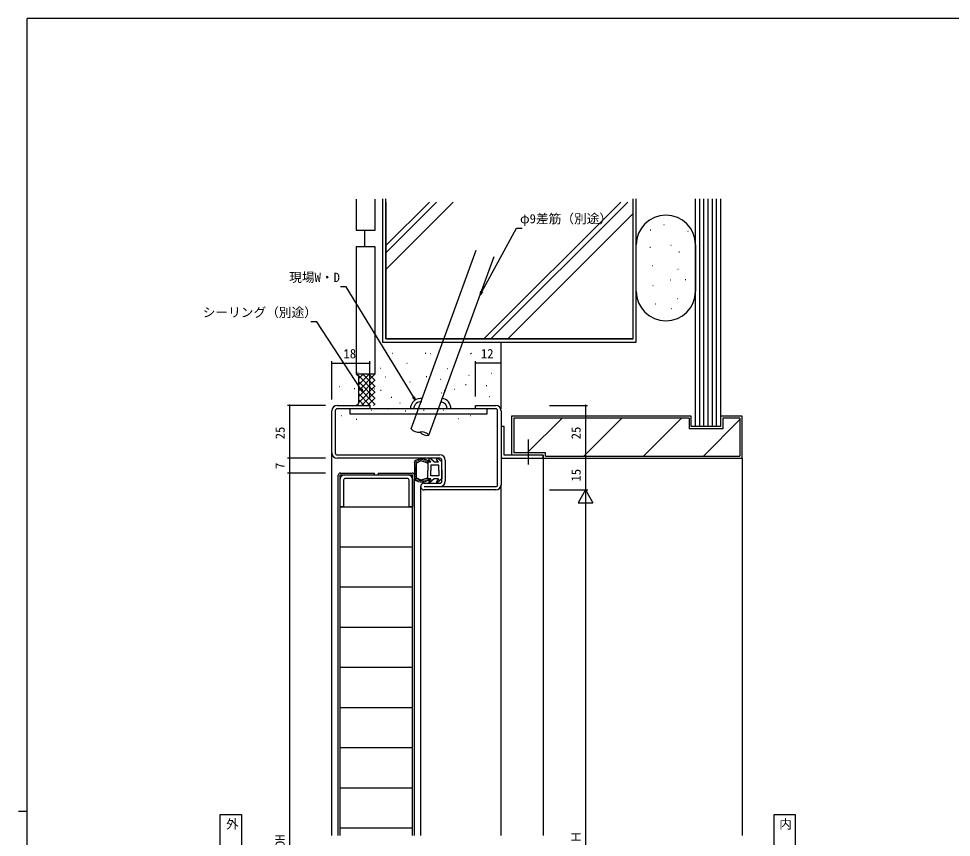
# Model space of a CAD drawing. Units: millimetres, scale not verified. Extents: x -567 to 567, y -403 to 403.
# Drawn here: x -566.7 to -125.5, y 11.6 to 399 of the extents above; entities that cross this region are included whole.
import ezdxf
from ezdxf.enums import TextEntityAlignment as Align

# ---------------------------------------------------------------- set-up
doc = ezdxf.new("R2010")
doc.units = ezdxf.units.MM
doc.header["$LTSCALE"] = 2
for name, color, linetype in [('0-1_USER1', 3, 'Continuous'), ('0-2_YKK_11', 7, 'Continuous'), ('0-3_YKK_12', 2, 'Continuous'), ('0-4_YKK_13', 4, 'Continuous'), ('0-5_YKK_D', 6, 'Continuous'), ('0-6_YKK_ZWAK', 7, 'Continuous'), ('0-7_YSS_K', 3, 'Continuous')]:
    doc.layers.add(name, color=color, linetype=linetype)
doc.styles.add('ＭＳ ゴシック', font='')
doc.styles.get('ＭＳ ゴシック').set_extended_font_data('MS Gothic')

msp = doc.modelspace()

# ---------------------------------------------------------------- linework, layer by layer
at = {"layer": '0-1_USER1'}
for points in [[(-471.353, 2.358), (-471.353, 22.358), (-461.353, 22.358), (-461.353, 2.358)], [(-209.329, 2.358), (-209.329, 22.358), (-199.329, 22.358), (-199.329, 2.358)]]:
    msp.add_lwpolyline(points, close=True, dxfattribs=at)
at = {"layer": '0-2_YKK_11'}
for p, q in [((-418.509, 193.461), (-418.509, 213.461)), ((-416.909, 213.461), (-416.909, 193.461)), ((-340.109, 178.461), (-340.109, 213.461)), ((-338.509, 213.461), (-338.509, 178.461)), ((-416.009, 192.561), (-367.409, 192.561)), ((-367.409, 190.961), (-416.009, 190.961)), ((-366.509, 180.061), (-366.509, 190.061)), ((-364.909, 190.061), (-364.909, 180.061)), ((-414.609, 168.061), (-414.609, 181.061)), ((-412.609, 183.061), (-382.409, 183.061)), ((-382.909, 181.461), (-412.109, 181.461)), ((-380.409, 181.061), (-380.409, 168.061)), ((-374.909, 179.161), (-367.409, 179.161)), ((-374.909, 177.561), (-341.009, 177.561)), ((-341.009, 175.961), (-374.909, 175.961))]:
    msp.add_line(p, q, dxfattribs=at)
for points in [[(-416.009, 215.961), (-400.509, 215.961), (-400.509, 214.361), (-416.009, 214.361)], [(-341.009, 214.361), (-350.509, 214.361), (-350.509, 215.961), (-341.009, 215.961)], [(-337.509, 190.961), (-318.509, 190.961), (-318.509, 192.461), (-337.009, 192.461), (-337.009, 205.961), (-338.509, 205.961), (-338.509, 191.961)], [(-413.009, 180.561), (-413.009, 168.061), (-414.609, 168.061)], [(-380.409, 168.061), (-382.009, 168.061), (-382.009, 180.561)]]:
    msp.add_lwpolyline(points, dxfattribs=at)
for centre, radius, start, end in [((-416.009, 213.461), 2.5, 90, 180), ((-416.009, 213.461), 0.9, 90, 180), ((-341.009, 213.461), 2.5, 0, 90), ((-341.009, 213.461), 0.9, 0, 90), ((-416.009, 193.461), 2.5, 180, 270), ((-416.009, 193.461), 0.9, 180, 270), ((-367.409, 190.061), 2.5, 0, 90), ((-367.409, 190.061), 0.9, 0, 90), ((-337.509, 191.961), 1, 180, 270), ((-412.609, 181.061), 2, 90, 180.00055), ((-412.109, 180.561), 0.9, 90, 180.00055), ((-382.909, 180.561), 0.9, 0.00055, 90), ((-382.409, 181.061), 2, 0.00045, 90), ((-374.909, 177.561), 1.6, 90, 270), ((-367.409, 180.061), 0.9, 270, 0), ((-367.409, 180.061), 2.5, 270, 0), ((-341.009, 178.461), 2.5, 270, 0), ((-341.009, 178.461), 0.9, 270, 0)]:
    msp.add_arc(centre, radius, start, end, dxfattribs=at)
at = {"layer": '0-3_YKK_12'}
for p, q in [((-418.509, 12.461), (-418.509, 193.461)), ((-318.509, 190.961), (-318.509, 12.461)), ((-376.509, 68.511), (-376.509, 177.561)), ((-338.509, 12.461), (-338.509, 178.461)), ((-376.509, 12.461), (-376.509, 70.947))]:
    msp.add_line(p, q, dxfattribs=at)
at = {"layer": '0-4_YKK_13'}
for p, q in [((-345.009, 214.361), (-410.009, 214.361)), ((-410.009, 214.361), (-410.009, 212.061)), ((-410.009, 212.061), (-345.009, 212.061)), ((-345.009, 212.061), (-345.009, 214.361)), ((-325.509, 187.964), (-325.509, 199.895)), ((-378.605, 189.528), (-378.605, 189.728)), ((-377.591, 189.802), (-377.591, 190.002)), ((-377.209, 189.587), (-377.209, 189.787)), ((-376.875, 190.005), (-376.875, 190.205)), ((-376.458, 190.029), (-376.458, 190.229)), ((-376.314, 190.327), (-376.314, 190.527)), ((-375.778, 190.363), (-375.778, 190.563)), ((-375.634, 190.16), (-375.634, 190.36)), ((-375.133, 189.754), (-375.133, 189.954)), ((-375.026, 190.315), (-375.026, 190.515)), ((-374.612, 189.957), (-374.612, 190.157)), ((-374.049, 189.899), (-374.049, 190.099)), ((-371.637, 189.118), (-372.605, 190.564)), ((-370.157, 189.278), (-372.163, 190.961)), ((-368.037, 189.118), (-369.005, 190.564)), ((-366.557, 189.278), (-368.563, 190.961)), ((-379.509, 189.438), (-379.509, 180.953)), ((-379.475, 188.8), (-379.475, 189)), ((-379.213, 189.229), (-379.213, 189.429)), ((-379.119, 185.796), (-379.119, 185.996)), ((-379.101, 188.119), (-379.101, 188.319)), ((-379.029, 187.208), (-379.029, 187.408)), ((-378.976, 186.618), (-378.976, 186.818)), ((-378.833, 186.189), (-378.833, 186.389)), ((-378.815, 188.923), (-378.815, 189.123)), ((-378.779, 185.51), (-378.779, 185.71)), ((-378.712, 189.11), (-378.712, 189.31)), ((-378.636, 187.279), (-378.636, 187.479)), ((-378.509, 181.676), (-378.509, 188.715)), ((-378.366, 188.991), (-378.366, 189.191)), ((-378.128, 189.396), (-378.128, 189.596)), ((-373.873, 189.418), (-373.873, 189.618)), ((-373.545, 189.125), (-373.545, 189.325)), ((-373.209, 189.196), (-373.209, 185.196)), ((-371.643, 189.196), (-373.209, 189.196)), ((-373.17, 189.476), (-373.17, 189.676)), ((-368.009, 187.696), (-371.709, 187.696)), ((-371.709, 187.696), (-371.709, 185.196)), ((-368.009, 185.196), (-368.009, 187.696)), ((-366.509, 189.196), (-366.557, 189.278)), ((-366.509, 185.291), (-366.509, 189.196)), ((-415.509, 12.461), (-415.509, 182.961)), ((-414.609, 12.461), (-414.609, 183.061)), ((-414.609, 183.061), (-398.409, 183.061)), ((-414.509, 183.961), (-398.409, 183.961)), ((-398.409, 183.061), (-398.409, 183.961)), ((-396.609, 183.961), (-380.509, 183.961)), ((-396.609, 183.961), (-396.609, 183.061)), ((-396.609, 183.061), (-380.409, 183.061)), ((-380.409, 68.511), (-380.409, 183.061)), ((-379.509, 68.511), (-379.509, 182.961)), ((-379.356, 181.213), (-379.356, 181.413)), ((-379.208, 182.722), (-379.208, 182.922)), ((-379.19, 185.063), (-379.19, 185.263)), ((-379.154, 183.794), (-379.154, 183.994)), ((-379.011, 184.062), (-379.011, 184.262)), ((-379.011, 181.989), (-379.011, 182.189)), ((-378.94, 182.99), (-378.94, 183.19)), ((-378.922, 183.437), (-378.922, 183.637)), ((-378.807, 181.309), (-378.807, 181.509)), ((-378.779, 184.723), (-378.779, 184.923)), ((-378.725, 182.275), (-378.725, 182.475)), ((-378.724, 180.963), (-378.724, 181.163)), ((-378.426, 181.154), (-378.426, 181.354)), ((-373.275, 180.879), (-373.275, 181.079)), ((-373.209, 181.196), (-373.209, 185.196)), ((-371.728, 181.196), (-373.209, 181.196)), ((-371.728, 181.196), (-372.63, 179.848)), ((-370.109, 181.196), (-372.188, 179.451)), ((-371.709, 182.696), (-371.709, 185.196)), ((-368.009, 182.696), (-371.709, 182.696)), ((-368.128, 181.196), (-370.109, 181.196)), ((-368.128, 181.196), (-369.03, 179.848)), ((-366.509, 181.196), (-368.588, 179.451)), ((-368.009, 185.196), (-368.009, 182.696)), ((-366.509, 185.291), (-366.509, 181.196)), ((-377.984, 180.629), (-377.984, 180.829)), ((-377.519, 180.688), (-377.519, 180.888)), ((-377.507, 180.414), (-377.507, 180.614)), ((-377.281, 180.653), (-377.281, 180.853)), ((-376.911, 180.247), (-376.911, 180.447)), ((-376.78, 180.521), (-376.78, 180.721)), ((-376.517, 180.116), (-376.517, 180.316)), ((-376.326, 180.319), (-376.326, 180.519)), ((-375.754, 180.104), (-375.754, 180.304)), ((-375.73, 180.283), (-375.73, 180.483)), ((-375.205, 180.676), (-375.205, 180.876)), ((-375.122, 179.913), (-375.122, 180.113)), ((-375.038, 180.45), (-375.038, 180.65)), ((-374.706, 180.445), (-374.706, 180.645)), ((-374.284, 180.491), (-374.284, 180.691)), ((-373.897, 180.55), (-373.897, 180.75)), ((-414.609, 168.061), (-380.409, 168.061)), ((-414.609, 149.061), (-380.409, 149.061)), ((-414.609, 130.061), (-380.409, 130.061)), ((-414.609, 111.061), (-380.409, 111.061)), ((-414.609, 92.061), (-380.409, 92.061)), ((-414.609, 73.061), (-380.409, 73.061)), ((-380.409, 12.461), (-380.409, 70.947)), ((-379.509, 12.461), (-379.509, 70.947)), ((-414.609, 54.061), (-380.409, 54.061)), ((-414.609, 35.061), (-380.409, 35.061)), ((-414.609, 16.061), (-380.409, 16.061))]:
    msp.add_line(p, q, dxfattribs=at)
for points in [[(-373.62, 188.771), (-376.403, 189.677), (-378.509, 188.715)], [(-368.043, 189.196), (-370.109, 189.196), (-370.157, 189.278)], [(-378.509, 181.676), (-376.403, 180.714), (-373.62, 181.62)]]:
    msp.add_lwpolyline(points, dxfattribs=at)
for centre, radius, start, end in [((-376.009, 185.196), 5.5, 46.65824, 129.51963), ((-372.355, 190.731), 0.3, 49.99756, 213.78886), ((-368.755, 190.731), 0.3, 49.99756, 213.78886), ((-376.009, 185.196), 4.3, 49.37051, 56.2499), ((-414.509, 182.961), 1, 90, 180), ((-380.509, 182.961), 1, 0, 90), ((-376.009, 185.196), 5.5, 230.48036, 313.34175), ((-376.009, 185.196), 4.3, 303.7499, 310.62928), ((-372.381, 179.681), 0.3, 146.21114, 310.00244), ((-368.781, 179.681), 0.3, 146.21114, 310.00244)]:
    msp.add_arc(centre, radius, start, end, dxfattribs=at)
at = {"layer": '0-5_YKK_D'}
for p, q in [((-418.509, 218.85), (-418.509, 236.961)), ((-418.509, 235.961), (-400.509, 235.961)), ((-400.509, 219.206), (-400.509, 236.961)), ((-350.509, 220.195), (-350.509, 236.961)), ((-338.509, 235.961), (-350.509, 235.961)), ((-338.509, 220.432), (-338.509, 236.961)), ((-421.509, 215.961), (-439.509, 215.961)), ((-438.509, 215.961), (-438.509, 190.961)), ((-315.509, 215.962), (-297.526, 215.963)), ((-298.526, 215.963), (-298.524, 190.962)), ((-421.509, 190.961), (-439.509, 190.961)), ((-421.509, 190.961), (-439.509, 190.961)), ((-438.509, 190.961), (-438.509, 183.961)), ((-317.509, 190.961), (-297.524, 190.962)), ((-317.509, 190.961), (-297.51, 190.961)), ((-298.51, 190.961), (-298.51, 175.961)), ((-421.509, 183.961), (-439.509, 183.961)), ((-421.509, 183.961), (-439.509, 183.961)), ((-438.509, 183.961), (-438.509, -163.039)), ((-315.509, 175.961), (-297.51, 175.961)), ((-315.509, 175.961), (-297.509, 175.961)), ((-298.509, 175.961), (-302.009, 169.899)), ((-298.509, 175.961), (-295.009, 169.899)), ((-298.509, 175.961), (-298.509, 163.837)), ((-302.009, 169.899), (-295.009, 169.899)), ((-298.509, 168.961), (-298.509, -147.039))]:
    msp.add_line(p, q, dxfattribs=at)
for points in [[(-348.429, 268.26), (-347.617, 269.753), (-331.269, 299.817), (-328.569, 299.817)], [(-379.088, 218.529), (-379.972, 219.981), (-411.691, 272.077), (-414.391, 272.077)], [(-347.217, 269.535), (-348.429, 268.26), (-348.017, 269.971)], [(-403.838, 222.275), (-404.773, 223.695), (-425.708, 255.491), (-428.408, 255.491)], [(-404.392, 223.945), (-403.838, 222.275), (-405.153, 223.444)], [(-379.583, 220.218), (-379.088, 218.529), (-380.362, 219.744)]]:
    msp.add_lwpolyline(points, dxfattribs=at)
for centre, start, end in [((-418.509, 235.961), 0, 180), ((-418.509, 235.961), 180, 0), ((-400.509, 235.961), 0, 180), ((-400.509, 235.961), 180, 0), ((-350.509, 235.961), 0, 180), ((-350.509, 235.961), 180, 0), ((-338.509, 235.961), 0, 180), ((-338.509, 235.961), 180, 0), ((-438.509, 215.961), 90, 270), ((-438.509, 215.961), 270, 90), ((-298.526, 215.963), 90.00283, 270.00283), ((-298.526, 215.963), 270.00283, 90.00283), ((-438.509, 190.961), 90, 270), ((-438.509, 190.961), 90, 270), ((-438.509, 190.961), 270, 90), ((-438.509, 190.961), 270, 90), ((-298.524, 190.962), 90.00283, 270.00283), ((-298.51, 190.961), 90.00017, 270.00017), ((-298.524, 190.962), 270.00283, 90.00283), ((-298.51, 190.961), 270.00017, 90.00017), ((-438.509, 183.961), 90, 270), ((-438.509, 183.961), 90, 270), ((-438.509, 183.961), 270, 90), ((-438.509, 183.961), 270, 90)]:
    msp.add_arc(centre, 0.106, start, end, dxfattribs=at)
at = {"layer": '0-6_YKK_ZWAK'}
for p, q in [((537.3, 399), (-562.7, 399)), ((-562.7, -351), (-562.7, 399)), ((-566.7, 24), (-562.7, 24))]:
    msp.add_line(p, q, dxfattribs=at)
at = {"layer": '0-7_YSS_K'}
for p, q in [((-398.009, 298.961), (-398.009, 313.497)), ((-394.509, 313.72), (-394.509, 245.961)), ((-393.009, 247.461), (-393.009, 313.72)), ((-276.009, 247.461), (-276.009, 313.72)), ((-274.509, 245.961), (-274.509, 313.72)), ((-246.506, 205.961), (-246.506, 313.72)), ((-244.506, 205.961), (-244.506, 313.72)), ((-242.506, 205.961), (-242.506, 313.72)), ((-240.506, 205.961), (-240.506, 313.72)), ((-238.506, 205.961), (-238.506, 313.72)), ((-236.506, 205.961), (-236.506, 313.72)), ((-234.506, 205.961), (-234.506, 313.72)), ((-393.009, 291.614), (-372.403, 312.22)), ((-393.009, 288.22), (-369.009, 312.22)), ((-393.009, 280.3), (-361.089, 312.22)), ((-346.652, 247.461), (-281.893, 312.22)), ((-343.258, 247.461), (-278.499, 312.22)), ((-335.338, 247.461), (-276.009, 306.79)), ((-261.565, 301.548), (-261.365, 301.548)), ((-403.009, 290.961), (-403.009, 298.961)), ((-267.898, 299.085), (-267.698, 299.085)), ((-250.13, 298.382), (-249.93, 298.382)), ((-274.509, 269.965), (-274.509, 291.965)), ((-258.222, 291.872), (-258.022, 291.872)), ((-246.509, 291.965), (-246.509, 269.965)), ((-381.057, 204.928), (-350.276, 289.498)), ((-268.074, 290.817), (-267.874, 290.817)), ((-254.352, 288.706), (-254.152, 288.706)), ((-372.6, 201.85), (-341.819, 286.42)), ((-267.018, 282.197), (-266.818, 282.197)), ((-254.88, 280.438), (-254.68, 280.438)), ((-258.574, 275.336), (-258.374, 275.336)), ((-251.361, 275.512), (-251.161, 275.512)), ((-266.666, 272.697), (-266.466, 272.697)), ((-255.056, 266.54), (-254.856, 266.54)), ((-265.611, 264.077), (-265.411, 264.077)), ((-257.87, 261.79), (-257.67, 261.79)), ((-276.009, 247.461), (-393.009, 247.461)), ((-394.509, 245.961), (-274.509, 245.961)), ((-338.509, 214.361), (-338.509, 245.961)), ((-412.351, 241.87), (-412.151, 241.87)), ((-389.926, 240.774), (-389.726, 240.774)), ((-374.356, 240.774), (-374.156, 240.774)), ((-371.882, 240.466), (-371.682, 240.466)), ((-353.011, 240.523), (-352.811, 240.523)), ((-352.466, 240.7), (-352.266, 240.7)), ((-383.145, 236.002), (-382.945, 236.002)), ((-360.653, 234.765), (-360.453, 234.765)), ((-407.009, 230.961), (-406.009, 229.961)), ((-406.269, 231.723), (-406.069, 231.723)), ((-406.009, 222.932), (-397.98, 230.961)), ((-406.009, 225.76), (-400.808, 230.961)), ((-406.009, 228.589), (-403.637, 230.961)), ((-406.009, 230.103), (-398.009, 222.103)), ((-406.009, 229.961), (-406.009, 216.961)), ((-404.039, 230.961), (-398.009, 224.932)), ((-401.21, 230.961), (-398.009, 227.76)), ((-398.382, 230.961), (-398.009, 230.589)), ((-395.742, 233.595), (-395.542, 233.595)), ((-393.19, 229.473), (-392.99, 229.473)), ((-373.854, 229.724), (-373.654, 229.724)), ((-363.809, 233.491), (-363.609, 233.491)), ((-353.764, 230.226), (-353.564, 230.226)), ((-343.217, 231.231), (-343.017, 231.231)), ((-406.009, 220.103), (-398.009, 228.103)), ((-406.009, 227.275), (-398.009, 219.275)), ((-406.009, 217.275), (-398.009, 225.275)), ((-381.639, 227.213), (-381.439, 227.213)), ((-367.203, 228.448), (-367.003, 228.448)), ((-355.273, 225.875), (-355.073, 225.875)), ((-345.477, 225.455), (-345.277, 225.455)), ((-414.924, 224.94), (-414.724, 224.94)), ((-407.906, 224.004), (-407.706, 224.004)), ((-406.009, 224.446), (-398.009, 216.446)), ((-406.009, 221.618), (-400.352, 215.961)), ((-404.495, 215.961), (-398.009, 222.446)), ((-398.549, 223.77), (-398.349, 223.77)), ((-395.45, 223.195), (-395.25, 223.195)), ((-366.822, 221.939), (-366.622, 221.939)), ((-365.332, 223.068), (-365.132, 223.068)), ((-360.544, 223.697), (-360.344, 223.697)), ((-407.009, 215.961), (-406.009, 216.961)), ((-406.009, 218.79), (-403.181, 215.961)), ((-401.666, 215.961), (-398.009, 219.618)), ((-398.838, 215.961), (-398.009, 216.79)), ((-390.428, 219.93), (-390.228, 219.93)), ((-386.41, 217.168), (-386.21, 217.168)), ((-343.97, 220.182), (-343.77, 220.182)), ((-399.775, 213.707), (-399.575, 213.707)), ((-392.056, 214.416), (-391.856, 214.416)), ((-383.804, 213.352), (-383.604, 213.352)), ((-375.108, 213.707), (-374.908, 213.707)), ((-365.88, 213.707), (-365.68, 213.707)), ((-413.972, 211.222), (-413.772, 211.222)), ((-406.963, 209.448), (-406.763, 209.448)), ((-358.604, 209.714), (-358.404, 209.714)), ((-352.925, 211.133), (-352.725, 211.133)), ((-333.506, 210.961), (-333.506, 192.461)), ((-248.506, 210.961), (-333.506, 210.961)), ((-332.506, 209.961), (-332.506, 193.461)), ((-249.506, 209.961), (-332.506, 209.961)), ((-326.143, 193.461), (-309.643, 209.961)), ((-299.359, 191.961), (-281.359, 209.961)), ((-271.074, 191.961), (-253.074, 209.961)), ((-249.506, 209.961), (-249.506, 204.961)), ((-242.79, 191.961), (-225.506, 209.245)), ((-234.506, 205.961), (-234.506, 210.961)), ((-233.506, 209.961), (-233.506, 204.961)), ((-225.506, 209.961), (-233.506, 209.961)), ((-225.506, 209.961), (-225.506, 191.961)), ((-233.506, 204.961), (-249.506, 204.961)), ((-318.509, 192.461), (-333.506, 192.461)), ((-318.509, 192.461), (-318.509, 190.961)), ((-317.506, 191.961), (-225.506, 191.961)), ((-224.506, 190.961), (-224.506, 12.461))]:
    msp.add_line(p, q, dxfattribs=at)
for points in [[(-407.009, 313.497), (-407.009, 298.961), (-398.009, 298.961)], [(-394.509, 312.22), (-394.509, 245.961), (-274.509, 245.961), (-274.509, 312.22)], [(-393.009, 312.22), (-393.009, 247.461), (-276.009, 247.461), (-276.009, 312.22)], [(-318.509, 190.961), (-224.506, 190.961), (-224.506, 210.961), (-234.506, 210.961)], [(-234.506, 205.961), (-248.506, 205.961), (-248.506, 210.961)], [(-317.506, 191.961), (-317.506, 193.461), (-332.506, 193.461)]]:
    msp.add_lwpolyline(points, dxfattribs=at)
msp.add_lwpolyline([(-398.009, 290.961), (-407.009, 290.961), (-407.009, 230.961), (-398.009, 230.961)], close=True, dxfattribs=at)
for centre, radius, start, end in [((-260.509, 291.965), 14, 0, 180), ((-260.509, 269.965), 14, 180, 0), ((-376.473, 214.361), 4.92, 80.00007, 180), ((-376.473, 214.361), 3.332, 80.00007, 180), ((-367.334, 214.361), 3.334, 0, 80.00007), ((-367.334, 214.361), 5.096, 0, 80.00007), ((-377.61, 207.821), 4.5, 220.00002, 279.99998), ((-376.047, 198.957), 4.5, 39.99998, 100.00002), ((-373.381, 206.282), 4.5, 219.99998, 280.00002)]:
    msp.add_arc(centre, radius, start, end, dxfattribs=at)

# ---------------------------------------------------------------- texts
at = {"layer": '0-1_USER1', "style": 'ＭＳ ゴシック'}
for s, p in [('外', (-468.593, 14.358)), ('内', (-206.889, 14.358))]:
    msp.add_text(s, height=4.399, dxfattribs=at).set_placement(p, align=Align.BOTTOM_LEFT)
at = {"layer": '0-5_YKK_D', "style": 'ＭＳ ゴシック'}
for s, p in [('φ9差筋（別途）', (-329.529, 300.817)), ('現場W・D', (-438.711, 273.077)), ('シーリング（別途）', (-479.608, 256.491)), ('18', (-413.029, 236.961)), ('12', (-348.029, 236.961))]:
    msp.add_text(s, height=4.399, dxfattribs=at).set_placement(p, align=Align.BOTTOM_LEFT)
for s, rotation, p in [('25', 90, (-439.509, 199.941)), ('25', 90.003, (-299.525, 199.943)), ('7', 90, (-439.509, 185.861)), ('15', 90, (-299.51, 179.941)), ('Ｈ', 90, (-299.509, 8.721)), ('DH', 90, (-439.509, 6.941))]:
    msp.add_text(s, height=4.399, rotation=rotation, dxfattribs=at).set_placement(p, align=Align.BOTTOM_LEFT)

doc.saveas('drawing.dxf')
